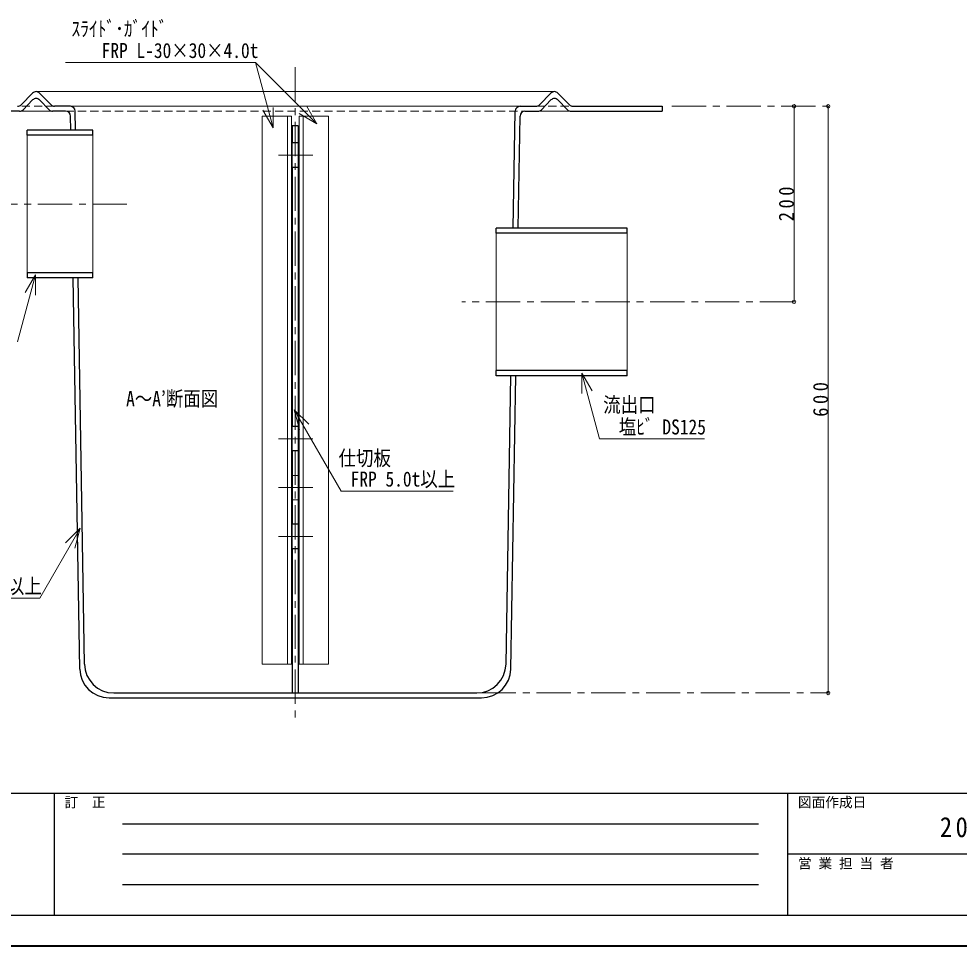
# Model space of a CAD drawing. Units: millimetres at full size, sheet at 1:7. Extents: x -1486 to 1349, y -951 to 1016.
# Drawn here: x -894 to 68, y -951 to -2 of the extents above; entities that cross this region are included whole.
import ezdxf
from ezdxf.enums import TextEntityAlignment as Align

# ---------------------------------------------------------------- set-up
doc = ezdxf.new("R2010")
doc.units = ezdxf.units.MM
doc.header["$LTSCALE"] = 7
doc.header["$PDMODE"] = 32
doc.header["$PDSIZE"] = 3.5
doc.linetypes.add('CHAIN1', pattern=[8, 5, -1, 1, -1])
doc.linetypes.add('DASHED1', pattern=[1.8, 1.2, -0.6])
doc.layers.add('0-0', color=7, linetype='Continuous', lineweight=18)
doc.styles.add('ＭＳ ゴシック', font='')
doc.styles.get('ＭＳ ゴシック').set_extended_font_data('MS Gothic')

msp = doc.modelspace()

# ---------------------------------------------------------------- linework, layer by layer
at = {"layer": '0-0'}
for p, q in [((-845.988, -46.863), (-651.452, -46.863)), ((-633.522, -113.779), (-651.452, -46.863)), ((-588.833, -109.482), (-651.452, -46.863)), ((-875.961, -76.661), (-345.961, -76.661)), ((-381.044, -91.661), (-840.878, -91.661)), ((-633.522, -113.779), (-644.022, -95.593)), ((-633.522, -113.779), (-633.522, -92.779)), ((-588.833, -109.482), (-599.333, -91.296)), ((-618.961, -101.661), (-618.961, -662.161)), ((-618.961, -101.661), (-614.961, -101.661)), ((-614.961, -101.661), (-614.961, -662.161)), ((-588.833, -109.482), (-607.02, -98.982)), ((-602.961, -101.661), (-606.961, -101.661)), ((-606.961, -101.661), (-606.961, -662.161)), ((-602.961, -101.661), (-602.961, -662.161)), ((-885.034, -121.311), (-885.034, -262.011)), ((-818.034, -262.011), (-818.034, -121.311)), ((-613.961, -154.161), (-613.961, -129.161)), ((-607.961, -129.161), (-607.961, -154.161)), ((-405.555, -221.311), (-405.555, -362.011)), ((-271.555, -362.011), (-271.555, -221.311)), ((-876.556, -263.838), (-894.939, -332.441)), ((-876.556, -263.838), (-887.056, -282.025)), ((-876.556, -263.838), (-876.556, -284.838)), ((-317.977, -364.468), (-307.477, -382.654)), ((-317.977, -364.468), (-317.977, -385.468)), ((-612.082, -402.006), (-606.647, -422.29)), ((-612.082, -402.006), (-597.233, -416.855)), ((-613.961, -444.161), (-613.961, -419.161)), ((-607.961, -419.161), (-607.961, -444.161)), ((-613.961, -544.161), (-613.961, -519.161)), ((-607.961, -544.161), (-607.961, -519.161)), ((-830.945, -523.266), (-872.128, -594.596)), ((-830.945, -523.266), (-845.795, -538.115)), ((-830.945, -523.266), (-836.381, -543.55)), ((-994.586, -594.596), (-872.128, -594.596)), ((-618.961, -662.161), (-614.961, -662.161)), ((-602.961, -662.161), (-606.961, -662.161))]:
    msp.add_line(p, q, dxfattribs=at)
at = {"layer": '0-0', "color": 4, "linetype": 'CHAIN1', "lineweight": 9}
for p, q in [((-610.961, -51.661), (-610.961, -721.661)), ((-225.961, -91.661), (-65.961, -91.661)), ((-592.961, -141.661), (-628.961, -141.661)), ((-783.034, -191.661), (-1035.961, -191.661)), ((-100.961, -291.661), (-440.555, -291.661)), ((-592.961, -431.661), (-628.961, -431.661)), ((-592.961, -481.661), (-628.961, -481.661)), ((-592.961, -531.661), (-628.961, -531.661)), ((-420.267, -691.661), (-65.961, -691.661))]:
    msp.add_line(p, q, dxfattribs=at)
at = {"layer": '0-0', "color": 5, "lineweight": 25}
for p, q in [((-891.279, -90.159), (-879.534, -78.163)), ((-889.321, -95.159), (-879.534, -85.163)), ((-860.643, -90.159), (-872.388, -78.163)), ((-872.388, -85.163), (-862.601, -95.159)), ((-361.279, -90.159), (-349.534, -78.163)), ((-349.534, -85.163), (-359.321, -95.159)), ((-330.643, -90.159), (-342.388, -78.163)), ((-332.601, -95.159), (-342.388, -85.163)), ((-840.878, -91.661), (-857.07, -91.661)), ((-381.044, -91.661), (-364.851, -91.661)), ((-327.07, -91.661), (-235.961, -91.661)), ((-235.961, -91.661), (-235.961, -96.661)), ((-892.893, -96.661), (-985.961, -96.661)), ((-845.796, -96.661), (-859.029, -96.661)), ((-840.553, -116.161), (-840.796, -101.577)), ((-835.553, -116.161), (-835.879, -96.577)), ((-388.036, -216.161), (-386.043, -96.577)), ((-383.035, -216.161), (-381.125, -101.577)), ((-376.126, -96.661), (-362.893, -96.661)), ((-329.029, -96.661), (-235.961, -96.661)), ((-607.961, -111.661), (-613.961, -111.661)), ((-613.961, -111.661), (-613.961, -129.161)), ((-607.961, -111.661), (-607.961, -129.161)), ((-818.034, -116.161), (-885.034, -116.161)), ((-818.034, -121.311), (-818.034, -116.161)), ((-607.961, -129.161), (-613.961, -129.161)), ((-607.961, -154.161), (-613.961, -154.161)), ((-613.961, -154.161), (-613.961, -419.161)), ((-607.961, -154.161), (-607.961, -419.161)), ((-271.555, -216.161), (-405.555, -216.161)), ((-405.555, -221.311), (-405.555, -216.161)), ((-271.555, -221.311), (-271.555, -216.161)), ((-271.555, -221.311), (-405.555, -221.311)), ((-885.034, -262.011), (-885.034, -267.161)), ((-818.034, -262.011), (-885.034, -262.011)), ((-818.034, -267.161), (-885.034, -267.161)), ((-831.37, -667.161), (-838.037, -267.161)), ((-826.453, -662.161), (-833.036, -267.161)), ((-818.034, -267.161), (-818.034, -262.011)), ((-271.555, -362.011), (-405.555, -362.011)), ((-405.555, -367.161), (-405.555, -362.011)), ((-271.555, -367.161), (-271.555, -362.011)), ((-271.555, -367.161), (-405.555, -367.161)), ((-395.469, -662.161), (-390.553, -367.161)), ((-390.552, -667.161), (-385.552, -367.161)), ((-607.961, -419.161), (-613.961, -419.161)), ((-607.961, -444.161), (-613.961, -444.161)), ((-613.961, -444.161), (-613.961, -519.161)), ((-607.961, -444.161), (-607.961, -519.161)), ((-607.961, -519.161), (-613.961, -519.161)), ((-613.961, -544.161), (-613.961, -691.661)), ((-607.961, -544.161), (-613.961, -544.161)), ((-607.961, -544.161), (-607.961, -691.661)), ((-796.457, -691.661), (-425.465, -691.661)), ((-801.374, -696.661), (-420.548, -696.661))]:
    msp.add_line(p, q, dxfattribs=at)
at = {"layer": '0-0', "linetype": 'DASHED1'}
for p, q in [((-857.07, -91.661), (-894.851, -91.661)), ((-364.851, -91.661), (-327.07, -91.661)), ((-845.796, -96.661), (-376.126, -96.661)), ((-607.961, -469.161), (-613.961, -469.161)), ((-607.961, -494.161), (-613.961, -494.161))]:
    msp.add_line(p, q, dxfattribs=at)
at = {"layer": '0-0', "color": 4, "lineweight": 9}
for p, q in [((-100.961, -91.661), (-100.961, -291.661)), ((-65.961, -91.661), (-65.961, -691.661)), ((-859.029, -96.661), (-892.893, -96.661)), ((-618.961, -101.661), (-644.961, -101.661)), ((-602.961, -101.661), (-576.961, -101.661)), ((-576.961, -662.161), (-576.961, -101.661)), ((-362.893, -96.661), (-329.029, -96.661)), ((-602.961, -662.161), (-576.961, -662.161))]:
    msp.add_line(p, q, dxfattribs=at)
at = {"layer": '0-0', "color": 6, "lineweight": 25}
for p, q in [((-1454.461, -794.161), (1317.539, -794.161)), ((-857.461, -794.161), (-857.461, -919.161)), ((-107.461, -919.161), (-107.461, -794.161)), ((-787.461, -825.411), (-137.461, -825.411)), ((-137.461, -856.661), (-787.461, -856.661)), ((1317.539, -856.661), (-107.461, -856.661)), ((-137.461, -887.911), (-787.461, -887.911)), ((1317.539, -919.161), (-1454.461, -919.161))]:
    msp.add_line(p, q, dxfattribs=at)
at = {"layer": '0-0', "color": 1, "lineweight": 40}
msp.add_line((1349.039, -950.661), (-1485.961, -950.661), dxfattribs=at)
at = {"layer": '0-0', "color": 4, "lineweight": 9}
msp.add_lwpolyline([(-618.961, -662.161), (-644.961, -662.161), (-644.961, -101.661)], dxfattribs=at)
at = {"layer": '0-0', "color": 5, "lineweight": 25}
msp.add_lwpolyline([(-818.034, -121.311), (-885.034, -121.311), (-885.034, -116.161)], dxfattribs=at)
at = {"layer": '0-0'}
for points in [[(-317.977, -364.468), (-299.908, -431.899), (-192.671, -431.899)], [(-612.082, -402.006), (-564.056, -485.191), (-449.354, -485.191)]]:
    msp.add_lwpolyline(points, dxfattribs=at)
at = {"layer": '0-0', "color": 5, "lineweight": 25}
for centre, radius, start, end in [((-875.961, -81.661), 5, 44.3947, 135.6053), ((-345.961, -81.661), 5, 44.3947, 135.6053), ((-875.961, -88.661), 5, 44.3947, 135.6053), ((-345.961, -88.661), 5, 44.3947, 135.6053), ((-894.851, -86.661), 5, 270, 315.6053), ((-892.893, -91.661), 5, 270, 315.6053), ((-859.029, -91.661), 5, 224.3947, 270), ((-857.07, -86.661), 5, 224.3947, 270), ((-840.878, -96.661), 5, 0.95484, 90), ((-381.044, -96.661), 5, 90, 179.04516), ((-364.851, -86.661), 5, 270, 315.6053), ((-362.893, -91.661), 5, 270, 315.6053), ((-329.029, -91.661), 5, 224.3947, 270), ((-327.07, -86.661), 5, 224.3947, 270), ((-845.796, -101.661), 5, 0.95484, 90), ((-376.126, -101.661), 5, 90, 179.04516), ((-796.457, -661.661), 30, 180.95484, 270), ((-425.465, -661.661), 30, 270, 359.04516), ((-801.374, -666.661), 30, 180.95484, 270), ((-420.548, -666.661), 30, 270, 359.04516)]:
    msp.add_arc(centre, radius, start, end, dxfattribs=at)
at = {"layer": '0-0', "color": 4}
for p in [(-100.961, -91.661), (-65.961, -91.661), (-100.961, -291.661), (-65.961, -691.661)]:
    msp.add_point(p, dxfattribs=at)

# ---------------------------------------------------------------- texts
at = {"layer": '0-0', "style": 'ＭＳ ゴシック', "width": 0.85}
for s, p in [('ｽﾗｲﾄﾞ･ｶﾞｲﾄﾞ', (-839.771, -24.678)), ('FRP L-30×30×4.0t', (-808.952, -46.863)), ('A～A’断面図', (-783.932, -402.954)), ('流出口', (-296.089, -409.166)), ('塩ﾋﾞ DS125', (-280.171, -431.899)), ('仕切板', (-566.669, -463.733)), ('FRP 5.0t以上', (-554.354, -485.191)), ('FRP 3.0t以上', (-977.128, -594.596))]:
    msp.add_text(s, height=15.4, dxfattribs=at).set_placement(p, align=Align.BOTTOM_LEFT)
at = {"layer": '0-0', "style": 'ＭＳ ゴシック'}
for s, p in [('訂\u3000正', (-846.961, -811.661)), ('図面作成日', (-96.961, -811.661)), ('営 業 担 当 者', (-96.961, -874.161))]:
    msp.add_text(s, height=10.26, dxfattribs=at).set_placement(p, align=Align.BOTTOM_LEFT)
at = {"layer": '0-0', "char_height": 15.4, "attachment_point": 7, "rotation": 90, "style": 'ＭＳ ゴシック'}
for s, insert in [('\\T1.38;\\W0.9;200', (-100.961, -209.161)), ('\\T1.38;\\W0.9;600', (-65.961, -409.161))]:
    msp.add_mtext(s, dxfattribs=dict(at, insert=insert))
at = {"layer": '0-0', "insert": (48.089, -839.411), "char_height": 20.53, "attachment_point": 7, "style": 'ＭＳ ゴシック'}
msp.add_mtext('\\T1.28;\\W0.9;2013', dxfattribs=at)

doc.saveas('drawing.dxf')
